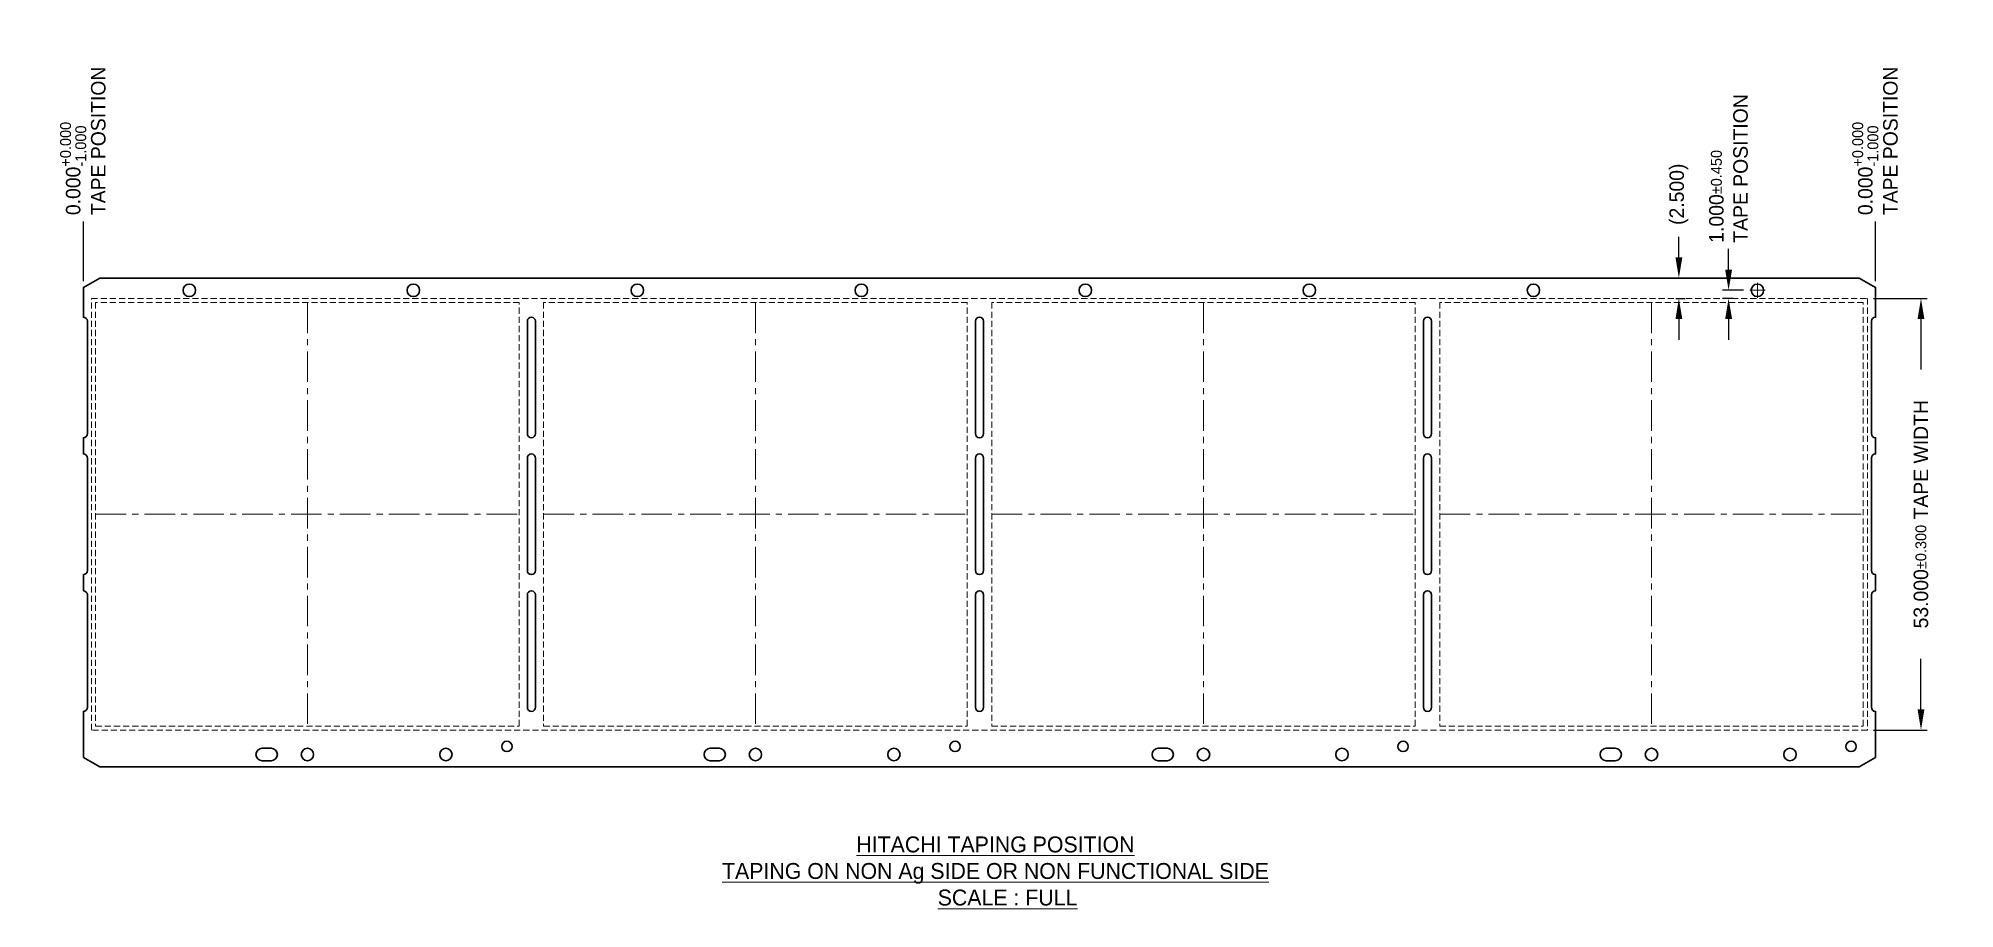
# Model space of a CAD drawing. Extents: x -6 to 230, y -76 to 31.
import ezdxf

# ---------------------------------------------------------------- set-up
doc = ezdxf.new("R2010")
doc.units = 0
doc.header["$LTSCALE"] = 3
doc.header["$MEASUREMENT"] = 0
doc.linetypes.add('CENTER', pattern=[2, 1.25, -0.25, 0.25, -0.25])
doc.linetypes.add('HIDDEN', pattern=[0.375, 0.25, -0.125])
for name, color, linetype, lineweight in [('CLIN', 1, 'CENTER', 15), ('DIM', 4, 'Continuous', 13), ('HIDN', 6, 'HIDDEN', 15), ('OBJ', 3, 'Continuous', 30), ('TAPE', 2, 'HIDDEN', 15), ('TEXT', 2, 'Continuous', 20)]:
    doc.layers.add(name, color=color, linetype=linetype, lineweight=lineweight)
doc.dimstyles.new('3DEC X 1', dxfattribs={"dimtxt": 1.778, "dimasz": 2.54, "dimexe": 0.762, "dimexo": 0.762, "dimgap": 0.762, "dimtad": 0, "dimdec": 3, "dimzin": 0, "dimdsep": 46, "dimtxsty": 'Standard', "dimcen": 0.09, "dimadec": 0, "dimazin": 0, "dimtfac": 1, "dimtdec": 3, "dimtofl": 0, "dimtmove": 0, "dimatfit": 3, "dimfxl": 1, "dimtolj": 1, "dimtzin": 0, "dimarcsym": 0})

# ---------------------------------------------------------------- blocks, each defined once
blk = doc.blocks.new('*D0')
at = {"layer": 'Defpoints', "color": 0, "transparency": 16777216}
for p in [(99.72, -282.08), (99.72, -282.08), (100.86, -282.08), (100.86, -282.08), (99.72, -284.58), (99.72, -284.58)]:
    blk.add_point(p, dxfattribs=at)
at = {"layer": 'DIM', "color": 0, "lineweight": -2, "transparency": 16777216}
for p, q in [((100.86, -279.54), (100.86, -277)), ((100.86, -279.54), (100.86, -277)), ((100.48, -282.08), (101.62, -282.08)), ((100.48, -282.08), (101.62, -282.08)), ((100.48, -284.58), (101.62, -284.58)), ((100.48, -284.58), (101.62, -284.58)), ((100.86, -287.12), (100.86, -289.66)), ((100.86, -287.12), (100.86, -289.66))]:
    blk.add_line(p, q, dxfattribs=at)
at = {"layer": 'DIM', "color": 0, "transparency": 16777216}
for points in [[(100.44, -279.54), (101.28, -279.54), (100.86, -282.08)], [(100.44, -279.54), (101.28, -279.54), (100.86, -282.08)], [(100.44, -287.12), (101.28, -287.12), (100.86, -284.58)], [(100.44, -287.12), (101.28, -287.12), (100.86, -284.58)]]:
    blk.add_solid(points, dxfattribs=at)
at = {"layer": 'DIM', "color": 0, "transparency": 16777216, "insert": (100.86, -271.79), "char_height": 1.778, "attachment_point": 5, "rotation": 90}
blk.add_mtext('\\A1;(2.500)', dxfattribs=at)
blk.add_mtext('\\A1;(2.500)', dxfattribs=at)
blk = doc.blocks.new('*D1')
at = {"layer": 'Defpoints', "color": 0, "transparency": 16777216}
for p in [(106.96, -283.58), (106.96, -283.58), (108.29, -284.58), (108.29, -284.58), (109.57, -283.58), (109.57, -283.58)]:
    blk.add_point(p, dxfattribs=at)
at = {"layer": 'DIM', "color": 0, "lineweight": -2, "transparency": 16777216}
for p, q in [((106.96, -281.04), (106.96, -278.5)), ((106.96, -281.04), (106.96, -278.5)), ((108.81, -283.58), (106.2, -283.58)), ((108.81, -283.58), (106.2, -283.58)), ((107.53, -284.58), (106.2, -284.58)), ((107.53, -284.58), (106.2, -284.58)), ((106.96, -287.12), (106.96, -289.66)), ((106.96, -287.12), (106.96, -289.66))]:
    blk.add_line(p, q, dxfattribs=at)
at = {"layer": 'DIM', "color": 0, "transparency": 16777216}
for points in [[(106.54, -281.04), (107.39, -281.04), (106.96, -283.58)], [(106.54, -281.04), (107.39, -281.04), (106.96, -283.58)], [(106.54, -287.12), (107.39, -287.12), (106.96, -284.58)], [(106.54, -287.12), (107.39, -287.12), (106.96, -284.58)]]:
    blk.add_solid(points, dxfattribs=at)
at = {"layer": 'DIM', "color": 0, "transparency": 16777216, "insert": (109.34, -277.74), "char_height": 1.778, "attachment_point": 7, "rotation": 90}
blk.add_mtext('\\A1;1.000{\\H1.333500;±0.450}\\PTAPE POSITION', dxfattribs=at)
blk.add_mtext('\\A1;1.000{\\H1.333500;±0.450}\\PTAPE POSITION', dxfattribs=at)
blk = doc.blocks.new('*D2')
at = {"layer": 'Defpoints', "color": 0, "transparency": 16777216}
for p in [(124, -284.58), (124, -284.58), (130.58, -284.58), (130.58, -284.58), (124, -337.58), (124, -337.58)]:
    blk.add_point(p, dxfattribs=at)
at = {"layer": 'DIM', "color": 0, "lineweight": -2, "transparency": 16777216}
for p, q in [((124.76, -284.58), (131.34, -284.58)), ((124.76, -284.58), (131.34, -284.58)), ((130.58, -287.12), (130.58, -293.32)), ((130.58, -287.12), (130.58, -293.32)), ((130.58, -335.04), (130.58, -328.85)), ((130.58, -335.04), (130.58, -328.85)), ((124.76, -337.58), (131.34, -337.58)), ((124.76, -337.58), (131.34, -337.58))]:
    blk.add_line(p, q, dxfattribs=at)
at = {"layer": 'DIM', "color": 0, "transparency": 16777216}
for points in [[(130.16, -287.12), (131, -287.12), (130.58, -284.58)], [(130.16, -287.12), (131, -287.12), (130.58, -284.58)], [(130.16, -335.04), (131, -335.04), (130.58, -337.58)], [(130.16, -335.04), (131, -335.04), (130.58, -337.58)]]:
    blk.add_solid(points, dxfattribs=at)
at = {"layer": 'DIM', "color": 0, "transparency": 16777216, "insert": (130.58, -311.08), "char_height": 1.778, "attachment_point": 5, "rotation": 90}
blk.add_mtext('\\A1;53.000{\\H1.333500;±0.300} TAPE WIDTH', dxfattribs=at)
blk.add_mtext('\\A1;53.000{\\H1.333500;±0.300} TAPE WIDTH', dxfattribs=at)
blk = doc.blocks.new('*D3')
at = {"layer": 'Defpoints', "color": 0, "transparency": 16777216}
for p in [(-95, -275.12), (-95, -283.23), (-95, -283.23)]:
    blk.add_point(p, dxfattribs=at)
at = {"layer": 'DIM', "color": 0, "lineweight": -2, "transparency": 16777216}
blk.add_line((-95, -282.47), (-95, -275.12), dxfattribs=at)
at = {"layer": 'DIM', "color": 0, "transparency": 16777216, "insert": (-92.26, -274.35), "char_height": 1.778, "attachment_point": 7, "rotation": 90}
blk.add_mtext('\\A1;0.000{\\H1.333500;\\S+0.000^ -1.000;} \\PTAPE POSITION', dxfattribs=at)
blk = doc.blocks.new('*D4')
at = {"layer": 'Defpoints', "color": 0, "transparency": 16777216}
for p in [(125, -275.12), (125, -283.23), (125, -283.23)]:
    blk.add_point(p, dxfattribs=at)
at = {"layer": 'DIM', "color": 0, "lineweight": -2, "transparency": 16777216}
blk.add_line((125, -282.47), (125, -275.12), dxfattribs=at)
at = {"layer": 'DIM', "color": 0, "transparency": 16777216, "insert": (127.74, -274.35), "char_height": 1.778, "attachment_point": 7, "rotation": 90}
blk.add_mtext('\\A1;0.000{\\H1.333500;\\S+0.000^ -1.000;} \\PTAPE POSITION', dxfattribs=at)

msp = doc.modelspace()

# ---------------------------------------------------------------- linework, layer by layer
at = {"layer": 'CLIN'}
for p, q in [((205.5, -1.2824), (205.5, 0.5824)), ((27.5, -1.85), (27.5, -53.85)), ((82.5, -1.85), (82.5, -53.85)), ((137.5, -1.85), (137.5, -53.85)), ((192.5, -1.85), (192.5, -53.85)), ((204.5676, -0.35), (206.4324, -0.35)), ((1.5, -27.85), (53.5, -27.85)), ((56.5, -27.85), (108.5, -27.85)), ((111.5, -27.85), (163.5, -27.85)), ((166.5, -27.85), (218.5, -27.85))]:
    msp.add_line(p, q, dxfattribs=at)
at = {"layer": 'HIDN'}
for points in [[(53.5, -53.85), (53.5, -1.85), (1.5, -1.85), (1.5, -53.85)], [(108.5, -53.85), (108.5, -1.85), (56.5, -1.85), (56.5, -53.85)], [(163.5, -53.85), (163.5, -1.85), (111.5, -1.85), (111.5, -53.85)], [(218.5, -53.85), (218.5, -1.85), (166.5, -1.85), (166.5, -53.85)]]:
    msp.add_lwpolyline(points, close=True, dxfattribs=at)
at = {"layer": 'OBJ'}
for points in [[(0, -35.25), (0, -37.25, -0.41421356), (0.5, -37.75), (0.5, -51.55, -0.41421356), (0, -52.05), (0, -57.7), (2, -58.85), (218, -58.85), (220, -57.7), (220, -52.05, -0.41421356), (219.5, -51.55), (219.5, -37.75, -0.41421356), (220, -37.25), (220, -35.25, -0.41421356), (219.5, -34.75), (219.5, -20.95, -0.41421356), (220, -20.45), (220, -18.45, -0.41421356), (219.5, -17.95), (219.5, -4.15, -0.41421356), (220, -3.65), (220, 0), (218, 1.15), (2, 1.15), (0, 0), (0, -3.65, -0.41421356), (0.5, -4.15), (0.5, -17.95, -0.41421356), (0, -18.45), (0, -20.45, -0.41421356), (0.5, -20.95), (0.5, -34.75, -0.41421356)], [(54.5, -17.95, 1), (55.5, -17.95), (55.5, -4.15, 1), (54.5, -4.15)], [(109.5, -17.95, 1), (110.5, -17.95), (110.5, -4.15, 1), (109.5, -4.15)], [(164.5, -17.95, 1), (165.5, -17.95), (165.5, -4.15, 1), (164.5, -4.15)], [(54.5, -34.75, 1), (55.5, -34.75), (55.5, -20.95, 1), (54.5, -20.95)], [(109.5, -34.75, 1), (110.5, -34.75), (110.5, -20.95, 1), (109.5, -20.95)], [(164.5, -34.75, 1), (165.5, -34.75), (165.5, -20.95, 1), (164.5, -20.95)], [(54.5, -51.55, 1), (55.5, -51.55), (55.5, -37.75, 1), (54.5, -37.75)], [(109.5, -51.55, 1), (110.5, -51.55), (110.5, -37.75, 1), (109.5, -37.75)], [(164.5, -51.55, 1), (165.5, -51.55), (165.5, -37.75, 1), (164.5, -37.75)], [(23.05, -56.588), (21.95, -56.588, 1), (21.95, -58.112), (23.05, -58.112, 1)], [(78.05, -56.588), (76.95, -56.588, 1), (76.95, -58.112), (78.05, -58.112, 1)], [(133.05, -56.588), (131.95, -56.588, 1), (131.95, -58.112), (133.05, -58.112, 1)], [(188.05, -56.588), (186.95, -56.588, 1), (186.95, -58.112), (188.05, -58.112, 1)]]:
    msp.add_lwpolyline(points, format="xyb", close=True, dxfattribs=at)
for centre, radius in [((13, -0.35), 0.762), ((40.5, -0.35), 0.762), ((68, -0.35), 0.762), ((95.5, -0.35), 0.762), ((123, -0.35), 0.762), ((150.5, -0.35), 0.762), ((178, -0.35), 0.762), ((205.5, -0.35), 0.762), ((52, -56.35), 0.635), ((107, -56.35), 0.635), ((162, -56.35), 0.635), ((217, -56.35), 0.635), ((27.5, -57.35), 0.762), ((44.5, -57.35), 0.762), ((82.5, -57.35), 0.762), ((99.5, -57.35), 0.762), ((137.5, -57.35), 0.762), ((154.5, -57.35), 0.762), ((192.5, -57.35), 0.762), ((209.5, -57.35), 0.762)]:
    msp.add_circle(centre, radius, dxfattribs=at)
at = {"layer": 'TAPE'}
msp.add_lwpolyline([(1, -1.35), (219, -1.35), (219, -54.35), (1, -54.35)], close=True, dxfattribs=at)

# ---------------------------------------------------------------- texts
at = {"layer": 'TEXT'}
for s, p in [('%%UHITACHI TAPING POSITION', (94.8867, -69.3695)), ('%%UTAPING ON NON Ag SIDE OR NON FUNCTIONAL SIDE', (78.3967, -72.6292)), ('%%USCALE : FULL', (104.8714, -75.8888))]:
    msp.add_text(s, height=1.9558, dxfattribs=at).set_placement(p)

# ---------------------------------------------------------------- dimensions: what is measured, and where the dimension line sits
at = {"layer": 'DIM'}
for feature_location, origin, picture, middle in [((0, 0), (0, 0), '*D3', (0, 19.5459793786)), ((220, 0), (220, 0), '*D4', (220, 19.5459793786))]:
    dim = msp.add_ordinate_dim(feature_location=feature_location, offset=(0, 8.1159793786), dtype=1, origin=origin, text='<> \\PTAPE POSITION', dimstyle='3DEC X 1', override={"dimgap": 0.762, "dimtol": 1, "dimlim": 0, "dimtm": 1, "dimtfac": 0.75}, dxfattribs=at)
    dim.commit()
    dim.dimension.update_dxf_attribs({"geometry": picture, "text_midpoint": middle, "insert": (95.000031822, 283.2316884741)})
dim = msp.add_linear_dim(base=(201.9649, -0.35), p1=(203.2946, -1.35), p2=(204.5676, -0.35), angle=90, text='<>\\PTAPE POSITION', dimstyle='3DEC X 1', override={"dimgap": 0.762, "dimcen": 1, "dimtol": 1, "dimlim": 0, "dimtp": 0.45, "dimtm": 0.45, "dimtfac": 0.75}, dxfattribs=at)
dim.commit()
dim.dimension.update_dxf_attribs({"geometry": '*D1', "text_midpoint": (201.9649, 16.16), "dimtype": 128, "insert": (95, 283.2317)})
dim = msp.add_linear_dim(base=(195.8616, 1.15), p1=(194.7219, -1.35), p2=(194.7219, 1.15), angle=90, text='(<>)', dimstyle='3DEC X 1', dxfattribs=at)
dim.commit()
dim.dimension.update_dxf_attribs({"geometry": '*D0', "text_midpoint": (195.8616, 11.437), "dimtype": 128, "insert": (95, 283.2317)})
dim = msp.add_linear_dim(base=(225.5793, -1.35), p1=(219, -54.35), p2=(219, -1.35), angle=90, text='<> TAPE WIDTH', dimstyle='3DEC X 1', override={"dimgap": 0.762, "dimcen": 1, "dimtol": 1, "dimlim": 0, "dimtp": 0.3, "dimtm": 0.3, "dimtfac": 0.75}, dxfattribs=at)
dim.commit()
dim.dimension.update_dxf_attribs({"geometry": '*D2', "text_midpoint": (225.5793, -27.85), "insert": (95, 283.2317)})

doc.saveas('drawing.dxf')
